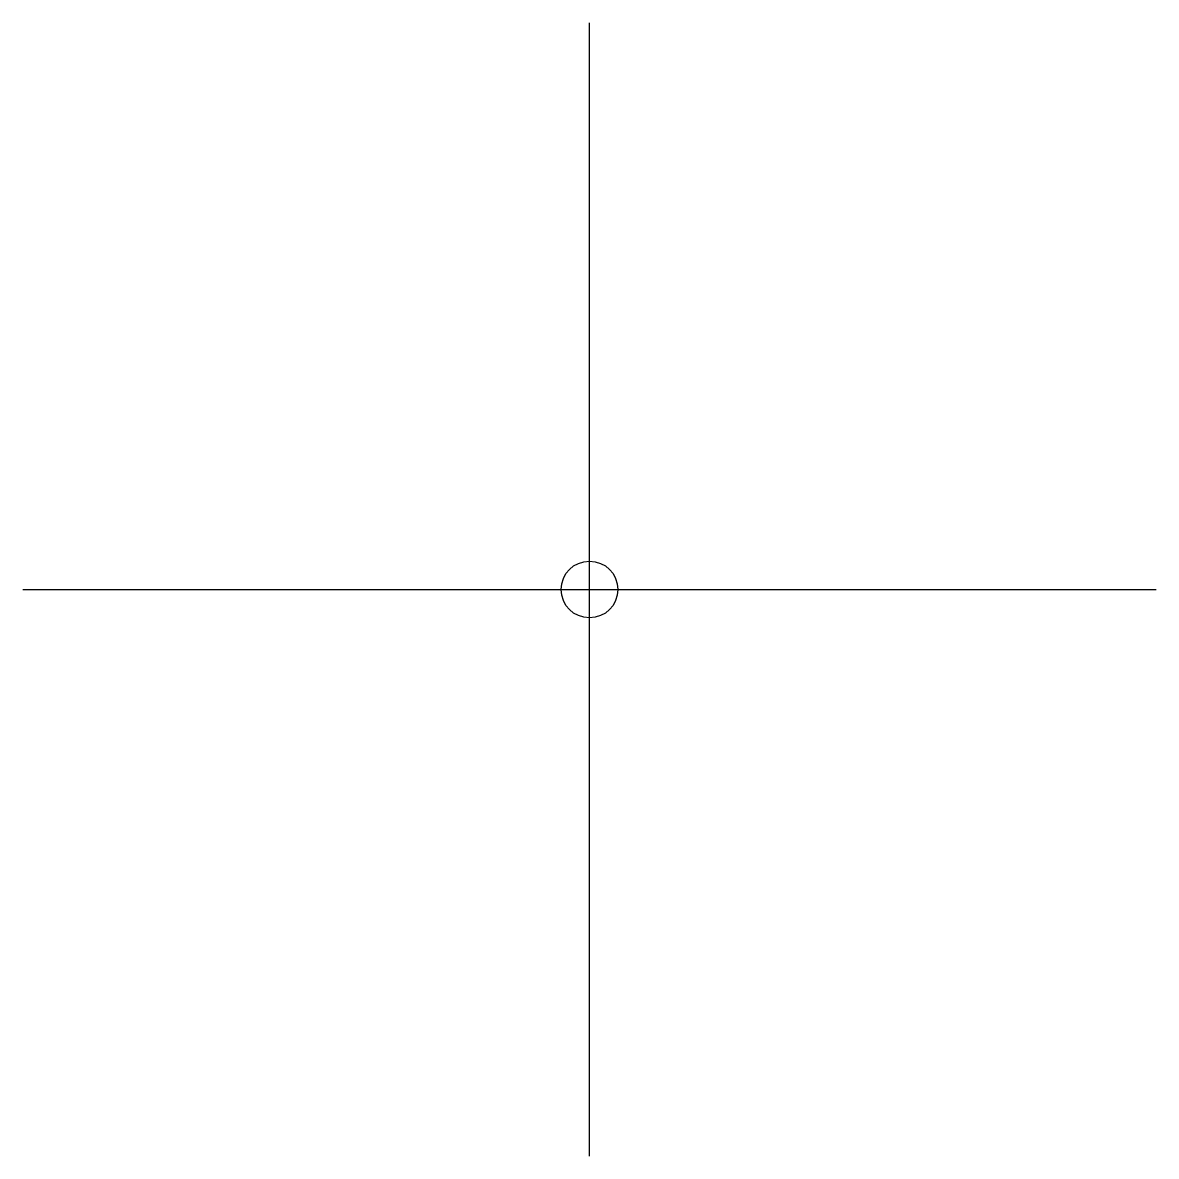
# Model space of a CAD drawing. Header units: metres. Extents: x 600 to 1400, y 600 to 1400.
import ezdxf

# ---------------------------------------------------------------- set-up
doc = ezdxf.new("R2010")
doc.units = ezdxf.units.M

msp = doc.modelspace()

# ---------------------------------------------------------------- linework, layer by layer
for p, q in [((1000, 600), (1000, 1400)), ((600, 1000), (1400, 1000))]:
    msp.add_line(p, q)
msp.add_circle((1000, 1000), 20)

doc.saveas('drawing.dxf')
